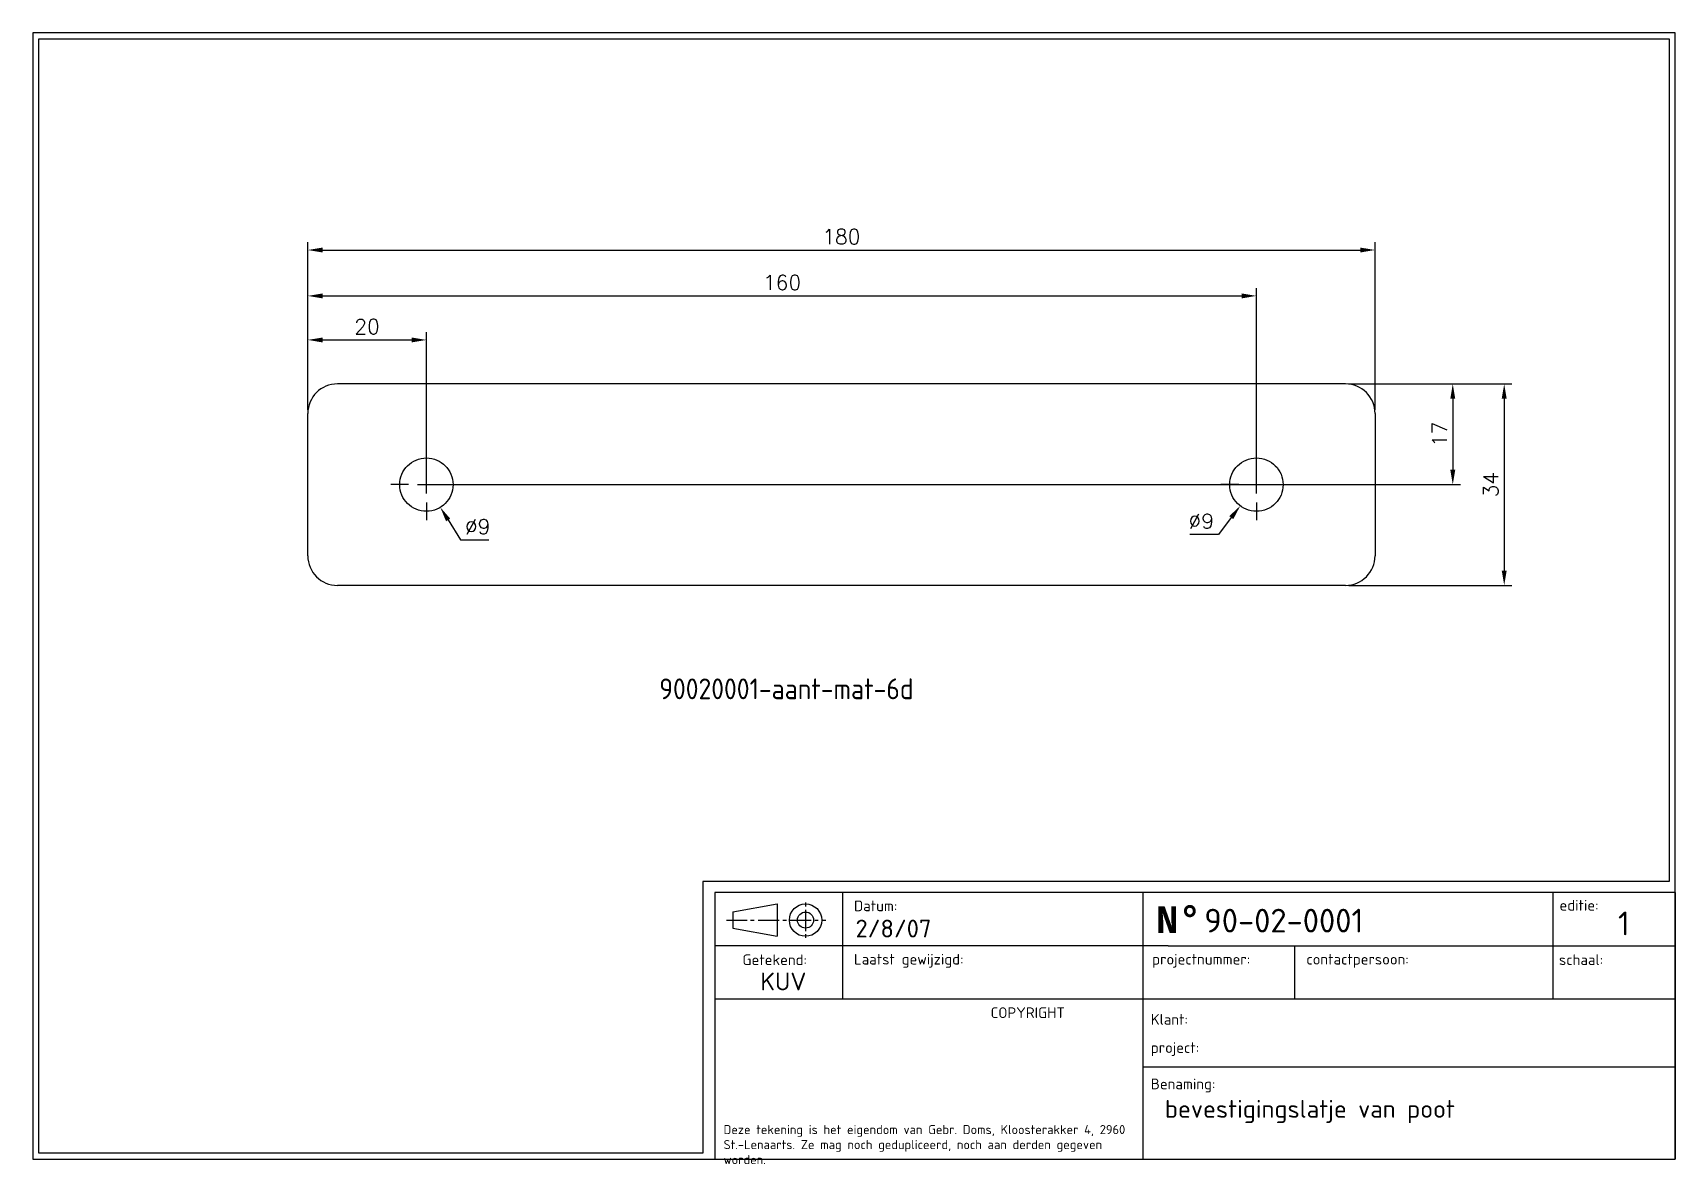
# Paper-space layout 'A4 Hor' of a CAD drawing. Extents: x 520 to 797, y 40 to 231.
# The model-space entities are those that its viewports show. They can reach past a viewport. Long polylines and large blocks are cut down to what shows.
import ezdxf
from ezdxf.enums import TextEntityAlignment as Align

# ---------------------------------------------------------------- set-up
doc = ezdxf.new("R2010")
doc.units = 0
doc.header["$LTSCALE"] = 0.15
doc.layers.get('0').update_dxf_attribs({"linetype": 'CONTINUOUS'})
doc.layers.get('DEFPOINTS').update_dxf_attribs({"linetype": 'CONTINUOUS'})
for name, color, linetype in [('50VOL', 13, 'CONTINUOUS'), ('70VOL', 5, 'CONTINUOUS'), ('BRANDLIJN', 93, 'CONTINUOUS')]:
    doc.layers.add(name, color=color, linetype=linetype)
doc.layers.add('View', color=9, linetype='CONTINUOUS', plot=False)
doc.styles.add('ISOCPEUR', font='isocpeur.ttf')
doc.styles.add('ROMAND', font='', dxfattribs={"height": 2})
doc.styles.add('ROMANS', font='romans.shx')
doc.styles.get("Standard").update_dxf_attribs({"font": 'isocp.shx'})
doc.styles.get('ROMAND').set_extended_font_data('romand.shx')
doc.dimstyles.new('1_OP_01$0', dxfattribs={"dimtxt": 2.5, "dimasz": 2.5, "dimexe": 1.3, "dimexo": 0.6, "dimgap": 1, "dimtad": 1, "dimdec": 1, "dimdsep": 46, "dimtxsty": 'ROMANS', "dimcen": 2.5, "dimclrd": 150, "dimclre": 150, "dimclrt": 5, "dimadec": 0, "dimazin": 0, "dimtfac": 1, "dimtdec": 1, "dimtmove": 0, "dimatfit": 3, "dimfxl": 0, "dimtolj": 1, "dimtzin": 0, "dimarcsym": 0})
doc.dimstyles.new('1_OP_01$3', dxfattribs={"dimtxt": 2.5, "dimasz": 2.5, "dimexe": 1.3, "dimexo": 0.6, "dimgap": 1, "dimtad": 1, "dimtoh": 1, "dimdec": 1, "dimdsep": 46, "dimtxsty": 'ROMANS', "dimcen": -1.5, "dimclrd": 150, "dimclre": 150, "dimclrt": 5, "dimadec": 0, "dimazin": 0, "dimtfac": 1, "dimtdec": 1, "dimtofl": 0, "dimtmove": 0, "dimatfit": 0, "dimfxl": 0, "dimtolj": 1, "dimtzin": 0, "dimarcsym": 0})

# ---------------------------------------------------------------- blocks, each defined once
blk = doc.blocks.new('ISO_A4')
for p, q in [((200, 287), (10, 287)), ((10, 287), (10, 10)), ((200, 10), (200, 287)), ((10, 10), (200, 10))]:
    blk.add_line(p, q)
blk = doc.blocks.new('titelhoek1')
for p, q in [((162.06, 45), (0.06, 45)), ((0.06, 45), (0.06, 0)), ((21.62, 45), (21.62, 36)), ((72.32, 0), (72.32, 45)), ((141.44, 45), (141.44, 36)), ((162.06, 45), (162.06, 0)), ((3.12, 41.69), (10.59, 43.05)), ((3.12, 41.69), (3.12, 38.96)), ((10.59, 43.05), (10.59, 37.59)), ((3.12, 38.96), (10.59, 37.59)), ((76.56, 36), (0.06, 36)), ((21.62, 36), (21.62, 27)), ((76.56, 36), (162.06, 36)), ((97.85, 36), (97.85, 27)), ((141.44, 36), (141.44, 27)), ((162.06, 27), (0.06, 27)), ((72.32, 15.59), (162.06, 15.59)), ((0.06, 0), (162.06, 0))]:
    blk.add_line(p, q)
at = {"lineweight": 9}
for p, q in [((15.39, 43.28), (15.39, 42.63)), ((15.39, 42.04), (15.39, 38.45)), ((2.04, 40.32), (5.55, 40.32)), ((6.12, 40.32), (6.72, 40.32)), ((7.37, 40.32), (10.93, 40.32)), ((11.55, 40.32), (12.15, 40.32)), ((12.78, 40.32), (16.31, 40.32)), ((16.96, 40.32), (17.53, 40.32)), ((18.15, 40.32), (18.81, 40.32)), ((15.39, 37.93), (15.39, 37.3))]:
    blk.add_line(p, q, dxfattribs=at)
for radius in [2.73, 1.36]:
    blk.add_circle((15.39, 40.32), radius)
at = {"style": 'ISOCPEUR'}
for s, p in [('Datum:', (23.56, 41.82)), ('editie:', (142.55, 41.92)), ('Getekend:', (4.75, 32.72)), ('Laatst gewijzigd:', (23.56, 32.82)), ('projectnummer:', (73.85, 32.82)), ('contactpersoon:', (99.86, 32.82)), ('schaal:', (142.46, 32.74)), ('COPYRIGHT ', (46.6, 23.8)), ('Klant:', (73.62, 22.67)), ('project:', (73.62, 17.91)), ('Benaming:', (73.62, 11.78))]:
    blk.add_text(s, height=1.8, dxfattribs=at).set_placement(p)
at = {"insert": (74.49, 42.64), "char_height": 4.5, "width": 5, "attachment_point": 1, "style": 'ROMAND'}
blk.add_mtext('{\\fMonospac821 BT|b1|i0|c0|p49;N°}', dxfattribs=at)
at = {"lineweight": 9, "insert": (1.56, 5.74), "char_height": 1.52, "width": 71.22, "attachment_point": 1, "style": 'ISOCPEUR'}
blk.add_mtext('Deze tekening is het eigendom van Gebr. Doms, Kloosterakker 4, 2960 St.-Lenaarts. Ze mag noch gedupliceerd, noch aan derden gegeven worden.', dxfattribs=at)
at = {"style": 'ISOCPEUR'}
for tag, height, p in [('TEKENINGNR', 4, (82.64, 37.03)), ('CREATING_DATE', 3, (23.82, 36.49)), ('MODIFICATION_TIME', 3, (23.82, 27.49)), ('PROJECTNR', 3, (73.74, 27.6)), ('CONTACTPERSOON', 3, (99.76, 27.6)), ('KLANTNAAM', 3, (82.92, 21.47)), ('PROJECTOMSCHRIJVING:', 3, (82.92, 16.68))]:
    blk.add_attdef(tag, text='', height=height, dxfattribs=at).set_placement(p, align=Align.BOTTOM_LEFT)
for tag, height, p in [('VERSIE', 4, (153.41, 36.56)), ('MADE_BY', 3, (11.64, 27.56)), ('SCHAAL', 3, (153.27, 27.56))]:
    blk.add_attdef(tag, text='', height=height, dxfattribs=at).set_placement(p, align=Align.BOTTOM_CENTER)
for tag, p in [('BENAMING1', (75.99, 6.97)), ('BENAMING2', (75.99, 2.97))]:
    blk.add_attdef(tag, p, '', height=3, dxfattribs=at)
blk = doc.blocks.new('*D12')
at = {"layer": '70VOL', "color": 150, "lineweight": -2}
for p, q in [((2984.55, 227.09), (2984.55, 240.2)), ((2987.05, 238.9), (3002.05, 238.9)), ((3004.55, 215.09), (3004.55, 240.2))]:
    blk.add_line(p, q, dxfattribs=at)
at = {"layer": '70VOL', "color": 150}
for points in [[(2987.05, 239.31), (2987.05, 238.48), (2984.55, 238.9)], [(3002.05, 239.31), (3002.05, 238.48), (3004.55, 238.9)]]:
    blk.add_solid(points, dxfattribs=at)
at = {"layer": 'DEFPOINTS', "color": 0}
for p in [(3004.55, 238.9), (2984.55, 226.49), (3004.55, 214.49)]:
    blk.add_point(p, dxfattribs=at)
at = {"layer": '70VOL', "color": 5, "insert": (2994.55, 241.15), "char_height": 2.5, "attachment_point": 5, "style": 'ROMANS'}
blk.add_mtext('\\A1;20', dxfattribs=at)
blk = doc.blocks.new('*D13')
at = {"layer": '70VOL', "color": 150, "lineweight": -2}
for p, q in [((2984.55, 227.09), (2984.55, 247.63)), ((3144.55, 215.09), (3144.55, 247.63)), ((2987.05, 246.33), (3142.05, 246.33))]:
    blk.add_line(p, q, dxfattribs=at)
at = {"layer": '70VOL', "color": 150}
for points in [[(2987.05, 246.74), (2987.05, 245.91), (2984.55, 246.33)], [(3142.05, 246.74), (3142.05, 245.91), (3144.55, 246.33)]]:
    blk.add_solid(points, dxfattribs=at)
at = {"layer": 'DEFPOINTS', "color": 0}
for p in [(3144.55, 246.33), (2984.55, 226.49), (3144.55, 214.49)]:
    blk.add_point(p, dxfattribs=at)
at = {"layer": '70VOL', "color": 5, "insert": (3064.55, 248.58), "char_height": 2.5, "attachment_point": 5, "style": 'ROMANS'}
blk.add_mtext('\\A1;160', dxfattribs=at)
blk = doc.blocks.new('*D14')
at = {"layer": '70VOL', "color": 150, "lineweight": -2}
for p, q in [((2984.55, 227.09), (2984.55, 255.37)), ((3164.55, 227.09), (3164.55, 255.37)), ((2987.05, 254.07), (3162.05, 254.07))]:
    blk.add_line(p, q, dxfattribs=at)
at = {"layer": '70VOL', "color": 150}
for points in [[(2987.05, 254.48), (2987.05, 253.65), (2984.55, 254.07)], [(3162.05, 254.48), (3162.05, 253.65), (3164.55, 254.07)]]:
    blk.add_solid(points, dxfattribs=at)
at = {"layer": 'DEFPOINTS', "color": 0}
for p in [(3164.55, 254.07), (2984.55, 226.49), (3164.55, 226.49)]:
    blk.add_point(p, dxfattribs=at)
at = {"layer": '70VOL', "color": 5, "insert": (3074.55, 256.32), "char_height": 2.5, "attachment_point": 5, "style": 'ROMANS'}
blk.add_mtext('\\A1;180', dxfattribs=at)
blk = doc.blocks.new('*D15')
at = {"layer": '70VOL', "color": 150, "lineweight": -2}
for p, q in [((3160.15, 231.49), (3178.96, 231.49)), ((3177.66, 228.99), (3177.66, 216.99)), ((3005.15, 214.49), (3178.96, 214.49))]:
    blk.add_line(p, q, dxfattribs=at)
at = {"layer": '70VOL', "color": 150}
for points in [[(3177.25, 228.99), (3178.08, 228.99), (3177.66, 231.49)], [(3177.25, 216.99), (3178.08, 216.99), (3177.66, 214.49)]]:
    blk.add_solid(points, dxfattribs=at)
at = {"layer": 'DEFPOINTS', "color": 0}
for p in [(3159.55, 231.49), (3004.55, 214.49), (3177.66, 214.49)]:
    blk.add_point(p, dxfattribs=at)
at = {"layer": '70VOL', "color": 5, "insert": (3175.41, 222.99), "char_height": 2.5, "attachment_point": 5, "rotation": 90, "style": 'ROMANS'}
blk.add_mtext('\\A1;17', dxfattribs=at)
blk = doc.blocks.new('*D16')
at = {"layer": '70VOL', "color": 150, "lineweight": -2}
for p, q in [((3160.15, 231.49), (3187.64, 231.49)), ((3186.34, 228.99), (3186.34, 199.99)), ((3160.15, 197.49), (3187.64, 197.49))]:
    blk.add_line(p, q, dxfattribs=at)
at = {"layer": '70VOL', "color": 150}
for points in [[(3185.92, 228.99), (3186.75, 228.99), (3186.34, 231.49)], [(3185.92, 199.99), (3186.75, 199.99), (3186.34, 197.49)]]:
    blk.add_solid(points, dxfattribs=at)
at = {"layer": 'DEFPOINTS', "color": 0}
for p in [(3159.55, 231.49), (3159.55, 197.49), (3186.34, 197.49)]:
    blk.add_point(p, dxfattribs=at)
at = {"layer": '70VOL', "color": 5, "insert": (3184.09, 214.49), "char_height": 2.5, "attachment_point": 5, "rotation": 90, "style": 'ROMANS'}
blk.add_mtext('\\A1;34', dxfattribs=at)
blk = doc.blocks.new('*D17')
at = {"layer": '70VOL', "color": 150, "lineweight": -2}
for p, q in [((3004.55, 217.49), (3004.55, 220.49)), ((3001.55, 214.49), (2998.55, 214.49)), ((3003.05, 214.49), (3006.05, 214.49)), ((3004.55, 212.99), (3004.55, 215.99)), ((3007.55, 214.49), (3010.55, 214.49)), ((3004.55, 211.49), (3004.55, 208.49)), ((3008.21, 208.53), (3010.3, 205.15)), ((3010.3, 205.15), (3015.1, 205.15))]:
    blk.add_line(p, q, dxfattribs=at)
at = {"layer": '70VOL', "color": 150}
blk.add_solid([(3008.57, 208.75), (3007.86, 208.31), (3006.9, 210.66)], dxfattribs=at)
at = {"layer": 'DEFPOINTS', "color": 0}
for p in [(3002.19, 218.32), (3006.9, 210.66)]:
    blk.add_point(p, dxfattribs=at)
at = {"layer": '70VOL', "color": 5, "insert": (3013.2, 207.4), "char_height": 2.5, "attachment_point": 5, "style": 'ROMANS'}
blk.add_mtext('\\A1;∅9', dxfattribs=at)
blk = doc.blocks.new('*D18')
at = {"layer": '70VOL', "color": 150, "lineweight": -2}
for p, q in [((3144.55, 217.49), (3144.55, 220.49)), ((3141.55, 214.49), (3138.55, 214.49)), ((3143.05, 214.49), (3146.05, 214.49)), ((3144.55, 212.99), (3144.55, 215.99)), ((3147.55, 214.49), (3150.55, 214.49)), ((3144.55, 211.49), (3144.55, 208.49)), ((3140.3, 208.92), (3138.14, 206.08)), ((3138.14, 206.08), (3133.33, 206.08))]:
    blk.add_line(p, q, dxfattribs=at)
at = {"layer": '70VOL', "color": 150}
blk.add_solid([(3139.97, 209.18), (3140.64, 208.67), (3141.82, 210.91)], dxfattribs=at)
at = {"layer": 'DEFPOINTS', "color": 0}
for p in [(3147.27, 218.07), (3141.82, 210.91)]:
    blk.add_point(p, dxfattribs=at)
at = {"layer": '70VOL', "color": 5, "insert": (3135.23, 208.33), "char_height": 2.5, "attachment_point": 5, "style": 'ROMANS'}
blk.add_mtext('\\A1;∅9', dxfattribs=at)

msp = doc.modelspace()

# ---------------------------------------------------------------- linework, layer by layer
at = {"layer": '50VOL'}
for p, q in [((3159.55, 231.49), (2989.55, 231.49)), ((2984.55, 202.49), (2984.55, 226.49)), ((3164.55, 226.49), (3164.55, 202.49)), ((3159.55, 197.49), (2989.55, 197.49))]:
    msp.add_line(p, q, dxfattribs=at)
for centre in [(3004.55, 214.49), (3144.55, 214.49)]:
    msp.add_circle(centre, 4.5, dxfattribs=at)
for centre, start, end in [((2989.55, 226.49), 90, 180), ((3159.55, 226.49), 0, 90), ((2989.55, 202.49), 180, 270), ((3159.55, 202.49), 270, 0)]:
    msp.add_arc(centre, 5, start, end, dxfattribs=at)

# ---------------------------------------------------------------- texts
at = {"layer": 'BRANDLIJN', "ltscale": 0.05}
msp.add_text('90020001-aant-mat-6d', height=3.5, dxfattribs=at).set_placement((3043.82, 178.29, 5.4))

# ---------------------------------------------------------------- dimensions: what is measured, and where the dimension line sits
at = {"layer": '70VOL'}
for base, p2, picture, middle in [((3164.55, 254.07), (3164.55, 226.49), '*D14', (3074.55, 256.32)), ((3144.55, 246.33), (3144.55, 214.49), '*D13', (3064.55, 248.58)), ((3004.55, 238.9), (3004.55, 214.49), '*D12', (2994.55, 241.15))]:
    dim = msp.add_linear_dim(base=base, p1=(2984.55, 226.49), p2=p2, dimstyle='1_OP_01$0', dxfattribs=at)
    dim.commit()
    dim.dimension.update_dxf_attribs({"geometry": picture, "text_midpoint": middle})
for base, p2, picture, middle in [((3177.66, 214.49), (3004.55, 214.49), '*D15', (3175.41, 222.99)), ((3186.34, 197.49), (3159.55, 197.49), '*D16', (3184.09, 214.49))]:
    dim = msp.add_linear_dim(base=base, p1=(3159.55, 231.49), p2=p2, angle=90, dimstyle='1_OP_01$0', dxfattribs=at)
    dim.commit()
    dim.dimension.update_dxf_attribs({"geometry": picture, "text_midpoint": middle})
for p1, p2, picture, middle in [((3002.19, 218.32), (3006.9, 210.66), '*D17', (3013.2, 205.15)), ((3147.27, 218.07), (3141.82, 210.91), '*D18', (3135.23, 206.08))]:
    dim = msp.add_diameter_dim_2p(p1=p1, p2=p2, dimstyle='1_OP_01$3', dxfattribs=at)
    dim.commit()
    dim.dimension.update_dxf_attribs({"geometry": picture, "text_midpoint": middle, "dimtype": 163})

psp = doc.layouts.new('A4 Hor')

# ---------------------------------------------------------------- linework, layer by layer
at = {"layer": 'View'}
psp.add_lwpolyline([(520.54, 230.06), (795.54, 230.06), (795.54, 87.89), (632.57, 87.89), (632.57, 42.06), (520.54, 42.06), (520.54, 230.06)], close=True, dxfattribs=at)

# ---------------------------------------------------------------- block references
at = {"lineweight": 0, "rotation": 270}
psp.add_blockref('ISO_A4', (509.54, 241.06), dxfattribs=at)
psp.add_blockref('titelhoek1', (634.48, 41.06)).add_auto_attribs({'TEKENINGNR': '90-02-0001', 'BENAMING1': 'bevestigingslatje van poot', 'CREATING_DATE': '2/8/07', 'MADE_BY': 'KUV', 'VERSIE': '1'})

# ---------------------------------------------------------------- viewports
at = {"layer": 'View'}
vp = psp.add_viewport(center=(658.04, 136.06), size=(275, 188), view_center_point=(3076.67, 195.71), view_height=188, dxfattribs=at)
vp.dxf.flags = 0x10000  # cut along an outline
vp.dxf.clipping_boundary_handle = psp.add_lwpolyline([(520.54, 230.06), (795.54, 230.06), (795.54, 87.89), (632.57, 87.89), (632.57, 42.06), (520.54, 42.06), (520.54, 230.06)], format="xyb", close=True, dxfattribs={"invisible": 1}).dxf.handle

doc.saveas('drawing.dxf')
